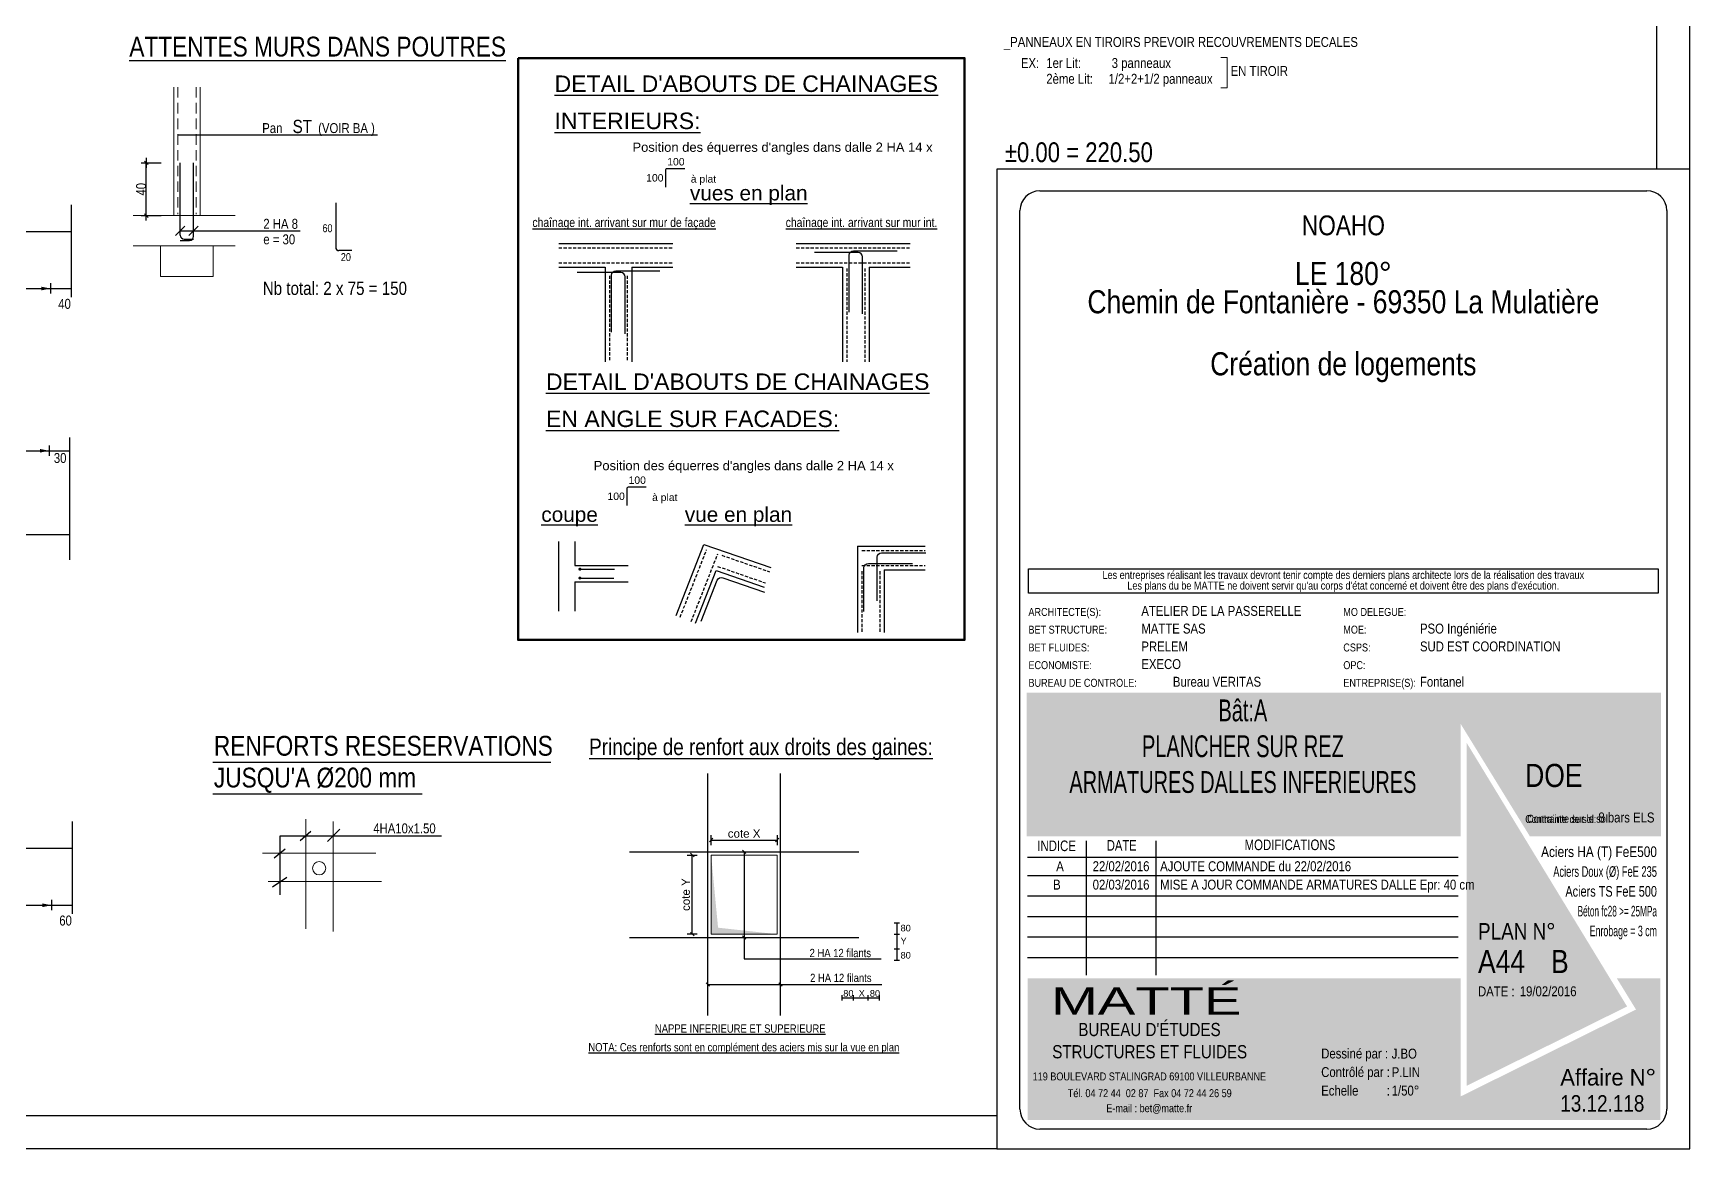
# Model space of a CAD drawing. Header units: centimetres. Extents: x 35662 to 42652, y -17547 to -13347.
# Drawn here: x 40141 to 42652, y -17547 to -15856 of the extents above; entities that cross this region are included whole.
import ezdxf
from ezdxf.enums import TextEntityAlignment as Align

# ---------------------------------------------------------------- set-up
doc = ezdxf.new("R2010")
doc.units = ezdxf.units.CM
doc.header["$LTSCALE"] = 25.4
doc.header["$PDMODE"] = 1
doc.header["$PDSIZE"] = -2
doc.linetypes.add('CACHE', pattern=[9.525, 6.35, -3.175])
doc.linetypes.add('CACHE2', pattern=[0.1875, 0.125, -0.0625])
for name, color, linetype in [('01-cartouche', 7, 'Continuous'), ('01-cartouche-cage A', 7, 'Continuous'), ('01_arm', 50, 'Continuous'), ('01_ARM_INF', 2, 'Continuous'), ('01_ARMA_INF', 50, 'Continuous'), ('01_cote_gen', 4, 'Continuous'), ('01_linteaux', 2, 'Continuous'), ('01_texte', 230, 'Continuous'), ('_CAD_2_', 2, 'Continuous'), ('AA_COTES', 2, 'Continuous')]:
    doc.layers.add(name, color=color, linetype=linetype)
for name, color, linetype, lineweight in [('01_coupés', 2, 'Continuous', 50), ('01_hachures', 10, 'Continuous', 5), ('01_poutres', 2, 'Continuous', 18), ('01_résv', 32, 'Continuous', 9), ('01_sem', 42, 'Continuous', 15)]:
    doc.layers.add(name, color=color, linetype=linetype, lineweight=lineweight)
doc.styles.add('cartouche', font='ARIALN.TTF', dxfattribs={"width": 0.01})
doc.styles.add('MATTE_TXT', font='arial.ttf')
doc.styles.add('michel-cote', font='ARIALN.TTF')
doc.styles.add('NARROW', font='ARIALN.TTF')
doc.styles.add('STYLE2', font='ARIALN.TTF')
doc.styles.add('stylemattecart', font='ARIALN.TTF')
doc.dimstyles.new('cot50-oblique', dxfattribs={"dimtxt": 12.5, "dimasz": 1, "dimexe": 7.5, "dimexo": 5, "dimgap": 3.5, "dimtad": 1, "dimdec": 1, "dimrnd": 0.5, "dimtxsty": 'MATTE_TXT', "dimblk": 'cote-bar-oblique', "dimcen": 2.5, "dimse1": 1, "dimse2": 1, "dimclrd": 6, "dimclre": 9, "dimclrt": 256, "dimazin": 0, "dimtfac": 1, "dimtdec": 1, "dimtix": 1, "dimtmove": 2, "dimatfit": 3, "dimldrblk": 'NONE', "dimfxl": 1, "dimarcsym": 0})
doc.dimstyles.new('JB25', dxfattribs={"dimscale": 0.1, "dimtxt": 150, "dimasz": 15, "dimexe": 0.1, "dimexo": 0.1, "dimgap": 0.09, "dimtad": 1, "dimdec": 1, "dimlfac": 0.5, "dimdsep": 46, "dimtxsty": 'STYLE2', "dimblk1": 'BOND_G', "dimblk2": 'BOND_D', "dimsah": 1, "dimcen": 1.5, "dimdle": 0.01, "dimse1": 1, "dimse2": 1, "dimclrd": 4, "dimclre": 2, "dimclrt": 6, "dimazin": 2, "dimtfac": 2.333333, "dimtdec": 1, "dimtix": 1, "dimtmove": 2, "dimatfit": 3, "dimldrblk": 'BOND_G', "dimfxl": 1, "dimtolj": 1, "dimtzin": 0, "dimarcsym": 0})

# ---------------------------------------------------------------- blocks, each defined once
blk = doc.blocks.new('cartstruc')
at = {"layer": '01-cartouche-cage A', "linetype": 'Continuous'}
h = blk.add_hatch(color=9, dxfattribs=at)
h.dxf.hatch_style = 2
h.paths.add_polyline_path([(-43.6, 691.3), (-1004.8, 691.3), (-1004.8, 473.8), (-347.3, 473.8), (-347.3, 644.1), (-242.5, 473.8), (-43.6, 473.8)])
h.paths.add_polyline_path([(-951, 670.1), (-407.9, 670.1), (-407.9, 498.5), (-951, 498.5)], flags=24)
h.paths.add_polyline_path([(-223.9, 590.8), (-105, 590.8), (-105, 608.8), (-223.9, 608.8)], flags=24)
h.paths.add_polyline_path([(-224.7, 609.7), (-105.7, 609.7), (-105.7, 627.7), (-224.7, 627.7)], flags=24)
h.paths.add_polyline_path([(-226.3, 624.9), (-64.8, 624.9), (-64.8, 652.4), (-226.3, 652.4)], flags=24)
h.paths.add_polyline_path([(-226.3, 646.9), (-85, 646.9), (-85, 674.3), (-226.3, 674.3)], flags=24)
h = blk.add_hatch(color=1, dxfattribs=at)
h.dxf.hatch_style = 2
h.paths.add_polyline_path([(-338.4, 615.7), (-338.4, 95.5), (-95.1, 215.8)])
h.paths.add_polyline_path([(-318.9, 264.4), (-190.8, 265.4), (-191.1, 303.5), (-319.2, 302.5)], flags=24)
h.paths.add_polyline_path([(-326.5, 202.5), (-70.2, 203.9), (-70.5, 265.1), (-326.9, 263.8)], flags=9)
h = blk.add_hatch(color=8, dxfattribs=at)
h.dxf.hatch_style = 2
h.paths.add_polyline_path([(-45, 258.5), (-110.7, 258.5), (-81.6, 211.1), (-347.1, 79.6), (-347.1, 258.5), (-1003.4, 258.5), (-1003.4, 43.7), (-45, 43.7)])
h.paths.add_polyline_path([(-202.1, 89.1), (-60, 89.1), (-60, 127.9), (-202.1, 127.9)], flags=24)
h.paths.add_polyline_path([(-999.3, 201), (-637.8, 201), (-637.8, 47), (-999.3, 47)], flags=24)
h.paths.add_polyline_path([(-978.3, 193.3), (-435, 193.3), (-435, 254.8), (-978.3, 254.8)], flags=24)
h.paths.add_polyline_path([(-559.9, 135.5), (-504.8, 135.5), (-504.8, 166.4), (-559.9, 166.4)], flags=24)
h.paths.add_polyline_path([(-203.2, 50.3), (-56.6, 50.3), (-56.6, 88.6), (-203.2, 88.6)], flags=24)
h.paths.add_polyline_path([(-457.1, 55), (-402.4, 55), (-402.4, 85.9), (-457.1, 85.9)], flags=24)
h.paths.add_polyline_path([(-458.8, 92.7), (-404.1, 92.7), (-404.1, 123.6), (-458.8, 123.6)], flags=24)
h.paths.add_polyline_path([(-557.8, 55.3), (-498.9, 55.3), (-498.9, 86.2), (-557.8, 86.2)], flags=24)
h.paths.add_polyline_path([(-550.6, 93.7), (-498.3, 93.7), (-498.3, 124.6), (-550.6, 124.6)], flags=24)
h.paths.add_polyline_path([(-459.9, 172.5), (-408.3, 172.5), (-408.3, 203.4), (-459.9, 203.4)], flags=24)
h.paths.add_polyline_path([(-547.6, 175), (-500.7, 175), (-500.7, 205.9), (-547.6, 205.9)], flags=24)
h.paths.add_polyline_path([(-562.3, 213.8), (-499.3, 213.8), (-499.3, 244.7), (-562.3, 244.7)], flags=8)
h.paths.add_polyline_path([(-458.6, 213), (-411.3, 213), (-411.3, 243.9), (-458.6, 243.9)], flags=24)
h.paths.add_polyline_path([(-457.7, 133.4), (-405.4, 133.4), (-405.4, 164.4), (-457.7, 164.4)], flags=24)
for p, q in [((0, 1485), (-1050, 1485)), ((-1050, 1485), (-1050, 0)), ((0, 0), (0, 1485)), ((-1050, 0), (0, 0))]:
    blk.add_line(p, q, dxfattribs=at)
at = {"layer": '01-cartouche-cage A', "color": 7, "linetype": 'Continuous'}
for p, q in [((-985, 1452), (-65, 1452)), ((-1015, 60), (-1015, 1422)), ((-35, 1422), (-35, 292.1)), ((-35, 292.1), (-35, 60)), ((-65, 30), (-985, 30))]:
    blk.add_line(p, q, dxfattribs=at)
at = {"layer": '01-cartouche-cage A', "color": 7}
for p, q in [((-1002.2, 879.3), (-48.1, 879.3)), ((-1002.2, 842.3), (-1002.2, 879.3)), ((-48.1, 879.3), (-48.1, 842.3)), ((-48.1, 842.3), (-1002.2, 842.3))]:
    blk.add_line(p, q, dxfattribs=at)
at = {"layer": '01-cartouche-cage A', "color": 8}
for p, q in [((-914.7, 466.6), (-914.7, 263.2)), ((-809.1, 466.6), (-809.1, 263.2)), ((-1003.6, 442.3), (-351, 442.3)), ((-1003.6, 414.4), (-351, 414.4)), ((-1003.6, 383.3), (-351, 383.3)), ((-1003.6, 352.2), (-351, 352.2)), ((-1003.6, 321.1), (-351, 321.1)), ((-1003.6, 290), (-351, 290))]:
    blk.add_line(p, q, dxfattribs=at)
at = {"layer": '01-cartouche-cage A', "color": 7, "linetype": 'Continuous'}
for centre, start, end in [((-985, 1422), 90, 180), ((-65, 1422), 0, 90), ((-985, 60), 180, 270), ((-65, 60), 270, 0)]:
    blk.add_arc(centre, 30, start, end, dxfattribs=at)
at = {"layer": '01-cartouche-cage A', "color": 7, "style": 'stylemattecart'}
for s, p in [('Les entreprises réalisant les travaux devront tenir compte des derniers plans architecte lors de la réalisation des travaux', (-525.1, 869.8)), ("Les plans du be MATTE ne doivent servir qu'au corps d'état concerné et doivent être des plans d'exécution.", (-525.1, 853.7))]:
    blk.add_text(s, height=12, dxfattribs=at).set_placement(p, align=Align.MIDDLE_CENTER)
at = {"layer": '01-cartouche-cage A', "color": 8, "style": 'cartouche'}
for s, p in [('ARCHITECTE(S):', (-1002.2, 807.7)), ('MO DELEGUE:', (-525.1, 807.7)), ('BET STRUCTURE:', (-1002.2, 780.9)), ('MOE:', (-525.1, 780.9)), ('BET FLUIDES:', (-1002.2, 753.9)), ('CSPS:', (-525.1, 753.9)), ('ECONOMISTE:', (-1002.2, 727.1)), ('OPC:', (-525.1, 727.1)), ('BUREAU DE CONTROLE:', (-1002.2, 700.3)), ('ENTREPRISE(S):', (-525.1, 700.3))]:
    blk.add_text(s, height=12, dxfattribs=at).set_placement(p)
at = {"layer": '01-cartouche-cage A', "color": 7, "style": 'stylemattecart'}
for s, height, p in [('Contrainte de sol:', 12, (-249.5, 493.8)), ('Contrainte sur le sol:', 12, (-246.5, 494.4)), ('Dessiné par :', 15, (-558.6, 137)), ('119 BOULEVARD STALINGRAD 69100 VILLEURBANNE', 12, (-995.8, 103.8)), ('Contrôlé par :', 15, (-558.6, 108.9)), ('Tél. 04 72 44  02 87  Fax 04 72 44 26 59', 12, (-942.6, 78.4)), ('Echelle         :', 15, (-558.6, 80.8)), ('E-mail : bet@matte.fr', 12, (-884.2, 55.6))]:
    blk.add_text(s, height=height, dxfattribs=at).set_placement(p)
for s, height, width, p, p2 in [('INDICE', 16, 0.941138, (-988.7, 451.3), (-930.3, 451.3)), ('DATE', 16, 0.922192, (-883.4, 452), (-838.3, 452)), ('MODIFICATIONS', 16, 0.943218, (-674.7, 452.8), (-537.3, 452.8)), ('Aciers HA (T) FeE500', 16, 0.978863, (-225.4, 442.3), (-49.9, 442.3)), ('Aciers Doux (Ø) FeE 235', 16, 0.76709, (-207, 412.3), (-49.9, 412.3)), ('Aciers TS FeE 500', 16, 0.901377, (-188.6, 382.3), (-49.9, 382.3)), ('Béton fc28 >= 25MPa', 16, 0.678142, (-170.1, 352.3), (-49.9, 352.3)), ('Enrobage = 3 cm', 16, 0.726904, (-151.7, 322.3), (-49.9, 322.3)), ('Affaire N°', 25, 1.15762, (-196.3, 96), (-51.1, 96))]:
    blk.add_text(s, height=height, dxfattribs=dict(at, width=width)).set_placement(p, p2, align=Align.FIT)
at = {"layer": '01-cartouche-cage A', "color": 255, "style": 'stylemattecart'}
for s, height, p in [('PLAN N°', 25, (-321, 317.2)), ('DATE :', 15, (-321, 231.2)), ("BUREAU D'ÉTUDES", 20, (-926.6, 170.9)), ('STRUCTURES ET FLUIDES', 20, (-966.1, 137.2))]:
    blk.add_text(s, height=height, dxfattribs=at).set_placement(p)
at = {"layer": '01-cartouche-cage A', "color": 255, "style": 'stylemattecart', "width": 1.812358}
blk.add_text('MATTÉ', height=41, dxfattribs=at).set_placement((-968, 203.6), (-679.6, 203.6), align=Align.FIT)
at = {"layer": '01-cartouche-cage A', "color": 7, "style": 'stylemattecart'}
for tag, height, p in [('NOMCLIENT', 30, (-525, 1399.6)), ('ADRESSE1CLIENT', 25, (-525, 1326.7)), ('ADRESSE2CLIENT', 25, (-525, 1283.9)), ('NOMAFFAIRE1', 45, (-525.1, 1189.8)), ('NOMAFFAIRE2', 45, (-525.1, 1110.4)), ('NOMAFFAIRE3', 45, (-525.1, 1031.7)), ('ADRESSE1AFFAIRE', 20, (-525.1, 943.3)), ('ADRESSE2AFFAIRE', 20, (-525.1, 909.2)), ('INDICE-A', 15, (-959.1, 428.4)), ('DATE-A', 15, (-861.9, 428.4)), ('INDICE-B', 15, (-959.1, 400.5)), ('DATE-B', 15, (-861.9, 400.5)), ('INDICE-C', 15, (-959.1, 369.4)), ('DATE-C', 15, (-861.9, 369.4)), ('INDICE-D', 15, (-959.1, 338.3)), ('DATE-D', 15, (-861.9, 338.3)), ('INDICE-E', 15, (-959.1, 307.2)), ('DATE-E', 15, (-861.9, 307.2)), ('INDICE-F', 15, (-959.1, 276.1)), ('DATE-F', 15, (-861.9, 276.1))]:
    blk.add_attdef(tag, text='', height=height, dxfattribs=at).set_placement(p, align=Align.MIDDLE_CENTER)
for tag, height, p in [('NOMARCHI', 15, (-831.1, 803.3)), ('MODEL', 15, (-408.9, 803.3)), ('BETSTRUCTURE', 15, (-831.1, 776.5)), ('MOE', 15, (-408.9, 776.5)), ('BETFLUIDES', 15, (-831.1, 749.5)), ('CSPS', 15, (-408.9, 749.5)), ('ECONOMISTE', 15, (-831.1, 722.7)), ('OPC', 15, (-408.9, 722.7)), ('BDC', 15, (-831.1, 695.9)), ('NOMENTREPRISE', 15, (-408.9, 695.9)), ('NUMBAT', 27, (-249.5, 614.7)), ('PHASE', 35, (-249.5, 537.9)), ('CONT-SOL', 12, (-138.6, 490.2)), ('NOMDESS', 15, (-451.8, 132.3)), ('NOMING', 15, (-451.8, 104.3)), ('ECH', 15, (-451.8, 76.3)), ('NUMAFF', 25, (-196.3, 48.9))]:
    blk.add_attdef(tag, text='', height=height, dxfattribs=at).set_placement(p, align=Align.BOTTOM_LEFT)
at = {"layer": '01-cartouche-cage A', "color": 7, "style": 'stylemattecart', "width": 0.8}
for tag, p in [('TITRTEPLAN1', (-677.3, 664.6)), ('TITRTEPLAN2', (-677.3, 610.2)), ('TITRTEPLAN3', (-677.3, 556)), ('TITRTEPLAN4', (-677.3, 501.4))]:
    blk.add_attdef(tag, text='', height=33, dxfattribs=at).set_placement(p, align=Align.MIDDLE_CENTER)
at = {"layer": '01-cartouche-cage A', "color": 7, "style": 'stylemattecart'}
for tag, p in [('MODIF-A', (-802.6, 428.4)), ('MODIF-B', (-802.6, 400.5)), ('MODIF-C', (-802.6, 369.4)), ('MODIF-D', (-802.6, 338.3)), ('MODIF-E', (-802.6, 307.2)), ('MODIF-F', (-802.6, 276.1))]:
    blk.add_attdef(tag, text='', height=15, dxfattribs=at).set_placement(p, align=Align.MIDDLE_LEFT)
at = {"layer": '01-cartouche-cage A', "color": 255, "style": 'stylemattecart'}
for tag, height, p in [('N°P', 35, (-321, 256)), ('IP', 35, (-210.3, 256)), ('DATEPLAN', 15, (-257.7, 226.8))]:
    blk.add_attdef(tag, text='', height=height, dxfattribs=at).set_placement(p, align=Align.BOTTOM_LEFT)
blk = doc.blocks.new('cote-bar-oblique')
at = {"color": 40, "linetype": 'Continuous'}
blk.add_line((-2.7, -2.7), (2.7, 2.7), dxfattribs=at)
at = {"linetype": 'Continuous'}
blk.add_line((0, 7.5), (0, -7.5), dxfattribs=at)
blk = doc.blocks.new('*D100')
at = {"layer": '01_ARM_INF', "color": 6, "lineweight": -2, "transparency": 16777216}
blk.add_line((41140.2, -17220.5), (41140.2, -17102.5), dxfattribs=at)
at = {"layer": 'Defpoints', "color": 0, "transparency": 16777216}
for p in [(41140.2, -17101.5), (41168.8, -17101.5), (41168.8, -17221.5)]:
    blk.add_point(p, dxfattribs=at)
at = {"layer": '01_ARM_INF', "color": 6, "lineweight": -2, "transparency": 16777216}
for p, rotation in [((41140.2, -17101.5), 90), ((41140.2, -17221.5), 270)]:
    blk.add_blockref('cote-bar-oblique', p, dxfattribs=dict(at, rotation=rotation))
at = {"layer": '01_ARM_INF', "transparency": 16777216, "insert": (41130.4, -17161.5), "char_height": 12.5, "attachment_point": 5, "rotation": 90, "style": 'MATTE_TXT'}
blk.add_mtext('cote Y', dxfattribs=at)
blk = doc.blocks.new('_None')
blk = doc.blocks.new('*D101')
at = {"layer": '01_ARM_INF', "color": 6, "lineweight": -2, "transparency": 16777216}
blk.add_line((41169.8, -17078.8), (41267.8, -17078.8), dxfattribs=at)
at = {"layer": 'Defpoints', "color": 0, "transparency": 16777216}
for p in [(41268.8, -17078.8), (41168.8, -17101.5), (41268.8, -17101.5)]:
    blk.add_point(p, dxfattribs=at)
at = {"layer": '01_ARM_INF', "color": 6, "lineweight": -2, "transparency": 16777216, "rotation": 180}
blk.add_blockref('cote-bar-oblique', (41168.8, -17078.8), dxfattribs=at)
at = {"layer": '01_ARM_INF', "color": 6, "lineweight": -2, "transparency": 16777216}
blk.add_blockref('cote-bar-oblique', (41268.8, -17078.8), dxfattribs=at)
at = {"layer": '01_ARM_INF', "transparency": 16777216, "insert": (41218.8, -17069), "char_height": 12.5, "attachment_point": 5, "style": 'MATTE_TXT'}
blk.add_mtext('cote X', dxfattribs=at)
blk = doc.blocks.new('BOND_G')
at = {"layer": 'AA_COTES', "color": 0}
for p, q in [((5, 0), (-5, 0)), ((1.8, 1.8), (-1.8, -1.8)), ((0, -5), (0, 15))]:
    blk.add_line(p, q, dxfattribs=at)
blk = doc.blocks.new('BOND_D')
at = {"layer": 'AA_COTES', "color": 0}
for p, q in [((5, 0), (-5, 0)), ((-1.8, -1.8), (1.8, 1.8)), ((0, 5), (0, -15))]:
    blk.add_line(p, q, dxfattribs=at)
blk = doc.blocks.new('*D105')
at = {"layer": '01_cote_gen', "color": 4, "lineweight": -2, "ltscale": 0.5, "transparency": 16777216}
blk.add_line((40312.9, -16131), (40312.9, -16054), dxfattribs=at)
at = {"layer": 'Defpoints', "color": 0, "ltscale": 0.5, "transparency": 16777216}
for p in [(40312.9, -16052.5), (40364.5, -16052.5), (40346.6, -16132.5)]:
    blk.add_point(p, dxfattribs=at)
at = {"layer": '01_cote_gen', "color": 4, "lineweight": -2, "ltscale": 0.5, "transparency": 16777216, "xscale": 1.5, "yscale": 1.5, "zscale": 1.5}
for name, p, rotation in [('BOND_D', (40312.9, -16052.5), 90), ('BOND_G', (40312.9, -16132.5), 270)]:
    blk.add_blockref(name, p, dxfattribs=dict(at, rotation=rotation))
at = {"layer": '01_cote_gen', "color": 6, "ltscale": 0.5, "transparency": 16777216, "insert": (40305.2, -16092.5), "char_height": 15, "attachment_point": 5, "rotation": 90, "style": 'STYLE2'}
blk.add_mtext('\\A1;40', dxfattribs=at)

msp = doc.modelspace()

# ---------------------------------------------------------------- hatches: boundary and pattern name
at = {"layer": '01_résv'}
h = msp.add_hatch(dxfattribs=at)
h.set_pattern_fill('ANSI31', color=256)
h.set_pattern_definition([(45, (33932.1135, -19078.7956), (-2.245064, 2.245064), [])])
h.paths.add_polyline_path([(40172.39, -15042.56), (40172.39, -15072.59), (40182.39, -15072.59), (40182.39, -15042.62)], flags=17)
h.paths.add_polyline_path([(38544.12, -14511.48), (38544.12, -14581.48), (38554.12, -14581.48), (38554.12, -14511.48)])
h.paths.add_polyline_path([(38775.31, -14971.93), (38775.71, -15031.93), (38785.71, -15031.93), (38785.31, -14971.93)], flags=17)
h.paths.add_polyline_path([(38544.85, -14966.84), (38474.85, -14966.84), (38474.85, -14976.84), (38544.85, -14976.84)], flags=17)
h.paths.add_polyline_path([(38564.85, -14966.84), (38624.85, -14966.84), (38624.85, -14976.84), (38564.85, -14976.84)], flags=17)
h.paths.add_polyline_path([(37763.92, -15769.56), (37763.92, -15709.56), (37773.92, -15709.56), (37773.92, -15769.56)], flags=17)
h.paths.add_polyline_path([(38495.18, -14432.47), (38435.18, -14432.47), (38435.18, -14422.47), (38495.18, -14422.47)])
edge = h.paths.add_edge_path()
edge.add_line((40778.06, -15120.54), (40818.06, -15120.54))
edge.add_line((40818.06, -15120.54), (40846.67, -15148.83))
edge.add_line((40846.67, -15148.83), (40849.82, -15145.68))
edge.add_line((40849.82, -15145.68), (40853.18, -15142.31))
edge.add_line((40853.18, -15142.31), (40853.74, -15141.76))
edge.add_line((40853.74, -15141.76), (40819.08, -15107.1))
edge.add_line((40778.4, -15120.54), (40778.4, -15110.54))
edge.add_line((40778.4, -15110.54), (40822.52, -15110.54))
edge.add_line((40170.1, -14687.41), (40170, -14687.41))
edge.add_line((40170, -14687.41), (40170.02, -14664.36))
edge.add_line((40170.02, -14664.36), (40180.02, -14664.36))
edge.add_line((40180.02, -14664.36), (40180.12, -14694.4))
edge.add_line((40180.12, -14694.4), (40170, -14694.34))
edge.add_line((39147.25, -14687.41), (39147.15, -14687.41))
edge.add_line((39147.15, -14687.41), (39147.15, -14657.41))
edge.add_line((39147.15, -14657.41), (39157.15, -14657.41))
edge.add_line((39157.15, -14657.41), (39157.15, -14687.41))
edge.add_line((39157.15, -14687.41), (39147.15, -14687.41))
edge.add_line((37455.95, -16464.54), (37539.35, -16464.56))
edge.add_line((37539.35, -16464.56), (37539.75, -16474.52))
edge.add_line((37539.75, -16474.52), (37459.74, -16474.5))
edge.add_line((37459.74, -16474.5), (37459.34, -16467.9))
h.paths.add_polyline_path([(40853.92, -14589.64), (40846.85, -14582.57), (40818.16, -14610.86), (40778.16, -14610.86), (40778.16, -14620.86), (40822.3, -14620.86)])

# ---------------------------------------------------------------- linework, layer by layer
at = {"layer": '01_arm'}
for p, q in [((41163.77, -17344.84), (41163.77, -16978.18)), ((41273.77, -17344.84), (41273.77, -16978.18)), ((41045.18, -17096.51), (41392.35, -17096.51)), ((41045.18, -17226.51), (41392.35, -17226.51))]:
    msp.add_line(p, q, dxfattribs=at)
at = {"layer": '01_arm', "elevation": -0.05}
for points in [[(41398.22, -16281.08), (41398.22, -16194.89, 0.4026423), (41391.74, -16188.15), (41325.46, -16188.15)], [(41377.88, -16278.75), (41377.88, -16192.57, -0.4026423), (41384.36, -16185.82), (41450.64, -16185.82)], [(41018.06, -16309.04), (41018.06, -16222.86, -0.4026423), (41024.54, -16216.11), (41090.82, -16216.11)], [(41038.4, -16311.37), (41038.4, -16225.18, 0.4026423), (41031.92, -16218.44), (40965.64, -16218.44)], [(41400.31, -16732.28), (41400.31, -16666.05, -0.4026423), (41407.06, -16659.56), (41474.08, -16659.56)], [(41420.37, -16716.24), (41420.37, -16650.01, -0.4026423), (41427.12, -16643.53), (41494.14, -16643.53)], [(41153.89, -16746.9), (41178.07, -16685.18, -0.4026423), (41186.57, -16681.27), (41249.89, -16703.22)]]:
    msp.add_lwpolyline(points, format="xyb", dxfattribs=at)
at = {"layer": '01_ARMA_INF', "linetype": 'Continuous', "lineweight": 0}
for p, q in [((41941.03, -15892.76), (41950.73, -15892.76)), ((41950.73, -15892.76), (41950.73, -15938.9)), ((41941.03, -15938.9), (41950.73, -15938.9))]:
    msp.add_line(p, q, dxfattribs=at)
at = {"layer": '01_cote_gen'}
for p, q in [((42651.79, -16061.82), (42651.79, -13346.82)), ((41601.79, -17546.82), (35661.79, -17546.82))]:
    msp.add_line(p, q, dxfattribs=at)
at = {"layer": '01_coupés', "elevation": -0.05}
msp.add_lwpolyline([(40876.2, -15893.73), (41552.81, -15893.73), (41552.81, -16775.38), (40876.2, -16775.38)], close=True, dxfattribs=at)
at = {"layer": '01_hachures'}
msp.add_solid([(41268.77, -17221.51), (41168.77, -17221.51), (41179.29, -17211.6), (41168.77, -17101.51)], dxfattribs=at)
at = {"layer": '01_linteaux', "linetype": 'Continuous'}
for p, q in [((40599.91, -16112.93), (40599.91, -16180.51)), ((39955.43, -16156.57), (40198.91, -16156.57)), ((40624.52, -16185.51), (40604.91, -16185.51)), ((39953.18, -16615.71), (40196.66, -16615.71)), ((39957.01, -17091.2), (40200.49, -17091.2))]:
    msp.add_line(p, q, dxfattribs=at)
msp.add_arc((40604.91, -16180.51), 5, 180, 270, dxfattribs=at)
at = {"layer": '01_poutres'}
for p, q in [((40554.58, -17047.04, -0.05), (40554.58, -17213.41, -0.05)), ((40596.19, -17050.82, -0.05), (40596.19, -17217.19, -0.05)), ((40489.01, -17098.71, -0.05), (40660.5, -17098.71, -0.05)), ((40497.84, -17141.57, -0.05), (40669.33, -17141.57, -0.05))]:
    msp.add_line(p, q, dxfattribs=at)
msp.add_circle((40574.92, -17121.55, -0.05), 10, dxfattribs=at)
at = {"layer": '01_résv', "flags": 128}
msp.add_lwpolyline([(41168.77, -17101.51), (41268.77, -17101.51), (41268.77, -17221.51), (41168.77, -17221.51)], close=True, dxfattribs=at)
at = {"layer": '01_sem', "color": 2, "lineweight": 0, "ltscale": 7}
for p, q in [((40354.49, -15937.78), (40354.49, -16132.45)), ((40394.49, -15937.78), (40394.49, -16132.45)), ((40447.75, -16132.45), (40292.99, -16132.45)), ((40414.49, -16178.45), (40292.99, -16178.45)), ((40334.49, -16224.01), (40334.49, -16178.45)), ((40447.75, -16178.45), (40414.49, -16178.45)), ((40414.49, -16224.01), (40414.49, -16178.45)), ((40334.49, -16224.6), (40334.49, -16224.01)), ((40374.49, -16224.6), (40334.49, -16224.6)), ((40334.49, -16224.6), (40414.49, -16224.6)), ((40414.49, -16224.6), (40414.49, -16224.01))]:
    msp.add_line(p, q, dxfattribs=at)
at = {"layer": '01_sem', "color": 2, "linetype": 'CACHE2', "lineweight": 0, "ltscale": 5}
for p, q in [((40360.49, -15937.78), (40360.49, -16130.32)), ((40388.49, -15937.78), (40388.49, -16130.32))]:
    msp.add_line(p, q, dxfattribs=at)
at = {"layer": '01_texte'}
for p, q in [((42601.79, -16061.82), (42601.79, -13392.7)), ((40663.17, -16010.69), (40360.49, -16010.69)), ((40937.91, -16174.68, -0.05), (41110.52, -16174.68, -0.05)), ((41297.73, -16174.68, -0.05), (41470.34, -16174.68, -0.05)), ((40937.91, -16210.68, -0.05), (41007.98, -16210.68, -0.05)), ((41007.98, -16210.68, -0.05), (41007.98, -16354.09, -0.05)), ((41048.48, -16210.68, -0.05), (41110.52, -16210.68, -0.05)), ((41048.48, -16210.68, -0.05), (41048.48, -16354.09, -0.05)), ((41297.73, -16210.68, -0.05), (41367.8, -16210.68, -0.05)), ((41367.8, -16210.68, -0.05), (41367.8, -16354.09, -0.05)), ((41408.3, -16210.68, -0.05), (41470.34, -16210.68, -0.05)), ((41408.3, -16210.68, -0.05), (41408.3, -16354.09, -0.05)), ((40937.77, -16626.31, -0.05), (40937.77, -16732.1, -0.05)), ((40962.02, -16626.31, -0.05), (40962.02, -16662.68, -0.05)), ((41115.57, -16738.67, -0.05), (41157.88, -16630.66, -0.05)), ((41157.88, -16630.66, -0.05), (41259.43, -16665.8, -0.05)), ((41390.54, -16633.43, -0.05), (41493.08, -16633.43, -0.05)), ((41390.54, -16633.43, -0.05), (41390.54, -16764.17, -0.05)), ((40962.02, -16662.68, -0.05), (41042.87, -16662.68, -0.05)), ((40969.96, -16668.28, -0.05), (41022.13, -16668.28, -0.05)), ((40962.02, -16687.29, -0.05), (41042.87, -16687.29, -0.05)), ((40962.02, -16687.29, -0.05), (40962.02, -16732.1, -0.05)), ((40969.96, -16681.69, -0.05), (41021.23, -16681.69, -0.05)), ((41144.9, -16750.16, -0.05), (41176.18, -16670.33, -0.05)), ((41176.18, -16670.33, -0.05), (41249.13, -16695.57, -0.05)), ((41431.04, -16669.43, -0.05), (41493.08, -16669.43, -0.05)), ((41431.04, -16669.43, -0.05), (41431.04, -16764.17, -0.05)), ((41221.39, -17099.13), (41216.14, -17093.88)), ((41218.77, -17096.51), (41218.77, -17258.64)), ((41221.39, -17229.13), (41216.14, -17223.88)), ((41218.77, -17258.64), (41426.21, -17258.64)), ((41166.39, -17300.33), (41161.14, -17295.08)), ((41276.39, -17300.33), (41271.14, -17295.08)), ((41163.77, -17297.71), (41427.45, -17297.71)), ((41601.79, -17496.82), (35711.79, -17496.82))]:
    msp.add_line(p, q, dxfattribs=at)
at = {"layer": '01_texte', "ltscale": 30}
for p, q in [((40364.49, -16162.02), (40364.49, -16052.45)), ((40384.49, -16164.02), (40384.49, -16052.45)), ((40198.91, -16116.15), (40198.91, -16256.09)), ((40198.91, -16156.57), (40198.91, -16256.09)), ((40357.42, -16162.42), (40371.56, -16148.27)), ((40364.49, -16155.34), (40546.17, -16155.34)), ((40377.42, -16162.42), (40391.56, -16148.27)), ((40364.49, -16170.02), (40378.49, -16170.02)), ((40370.49, -16168.02), (40384.49, -16168.02)), ((40167.82, -16234.93), (40167.82, -16250.57)), ((39746.77, -16242.99), (40198.91, -16242.99)), ((39663.51, -16488.78), (40196.66, -16488.78)), ((40165.57, -16480.72), (40165.57, -16496.36)), ((40196.66, -16468.96), (40196.66, -16653.89)), ((40196.66, -16494.37), (40196.66, -16653.89)), ((40413.67, -16960.53, -0.05), (40925.94, -16960.53, -0.05)), ((40413.67, -17008.69, -0.05), (40730.7, -17008.69, -0.05)), ((40200.49, -17050.78), (40200.49, -17190.72)), ((40562.27, -17066, -0.05), (40545.88, -17079.86, -0.05)), ((40606.28, -17062.22, -0.05), (40587.37, -17081.12, -0.05)), ((40200.49, -17091.2), (40200.49, -17190.72)), ((40523.18, -17092.47, -0.05), (40506.79, -17106.33, -0.05)), ((40515.62, -17161.78, -0.05), (40515.62, -17072.3, -0.05)), ((40515.62, -17072.3, -0.05), (40760.03, -17072.3, -0.05)), ((40525.7, -17135.32, -0.05), (40504.27, -17150.44, -0.05)), ((40169.4, -17169.55), (40169.4, -17185.19)), ((39748.35, -17177.62), (40200.49, -17177.62))]:
    msp.add_line(p, q, dxfattribs=at)
at = {"layer": '01_texte', "linetype": 'CACHE', "ltscale": 0.03}
for p, q in [((40937.91, -16181.43, -0.05), (41110.52, -16181.43, -0.05)), ((41297.73, -16181.43, -0.05), (41470.34, -16181.43, -0.05)), ((40937.91, -16203.93, -0.05), (41110.52, -16203.93, -0.05)), ((41297.73, -16203.93, -0.05), (41470.34, -16203.93, -0.05)), ((41374.55, -16212.52, -0.05), (41374.55, -16354.09, -0.05)), ((41401.55, -16212.52, -0.05), (41401.55, -16354.09, -0.05)), ((41014.73, -16223.51, -0.05), (41014.73, -16354.09, -0.05)), ((41041.73, -16223.51, -0.05), (41041.73, -16354.09, -0.05)), ((41121.86, -16741.13, -0.05), (41161.8, -16639.16, -0.05)), ((41397.29, -16640.18, -0.05), (41493.08, -16640.18, -0.05)), ((41138.62, -16747.7, -0.05), (41178.83, -16645.05, -0.05)), ((41178.64, -16664.04, -0.05), (41251.33, -16689.19, -0.05)), ((41185.21, -16647.26, -0.05), (41257.22, -16672.18, -0.05)), ((41397.29, -16662.68, -0.05), (41493.08, -16662.68, -0.05)), ((41397.29, -16671.27, -0.05), (41397.29, -16764.17, -0.05)), ((41424.29, -16671.27, -0.05), (41424.29, -16764.17, -0.05))]:
    msp.add_line(p, q, dxfattribs=at)
at = {"layer": '01_texte', "color": 6}
for p, q in [((41446.29, -17204.14), (41454.2, -17204.14)), ((41450.24, -17204.14), (41450.24, -17261.04)), ((41446.29, -17221.32), (41454.2, -17221.32)), ((41446.29, -17243.86), (41454.2, -17243.86)), ((41446.29, -17261.04), (41454.2, -17261.04)), ((41367.24, -17321.94), (41367.24, -17314.04)), ((41367.24, -17317.99), (41424.13, -17317.99)), ((41384.41, -17321.94), (41384.41, -17314.04)), ((41406.96, -17321.94), (41406.96, -17314.04)), ((41424.13, -17321.94), (41424.13, -17314.04))]:
    msp.add_line(p, q, dxfattribs=at)
at = {"layer": '01_texte', "elevation": -0.05}
for points in [[(41129.13, -16061.6), (41101.73, -16061.6, 0.4142136), (41099.48, -16063.85), (41099.48, -16089.4)], [(41070.52, -16544.18), (41043.12, -16544.18, 0.4142136), (41040.87, -16546.43), (41040.87, -16571.97)]]:
    msp.add_lwpolyline(points, format="xyb", dxfattribs=at)
at = {"layer": '01_texte', "const_width": 2.25, "elevation": -0.05}
for points in [[(40968.83, -16668.28, 1), (40971.08, -16668.28, 1)], [(40968.83, -16681.69, -1), (40971.08, -16681.69, -1)]]:
    msp.add_lwpolyline(points, format="xyb", close=True, dxfattribs=at)
at = {"layer": '01_texte', "ltscale": 30}
for centre, start, end in [((40370.49, -16162.02), 180, 270), ((40378.49, -16164.02), 270, 0)]:
    msp.add_arc(centre, 6, start, end, dxfattribs=at)
for points in [[(40167.82, -16242.99), (40153.99, -16240.23), (40153.99, -16242.99)], [(40167.82, -16242.99), (40153.99, -16245.74), (40153.99, -16242.99)], [(40165.57, -16488.78), (40151.74, -16486.03), (40151.74, -16488.78)], [(40165.57, -16488.78), (40151.74, -16491.54), (40151.74, -16488.78)], [(40169.4, -17177.62), (40155.57, -17174.86), (40155.57, -17177.62)], [(40169.4, -17177.62), (40155.57, -17180.37), (40155.57, -17177.62)]]:
    msp.add_solid(points, dxfattribs=at)

# ---------------------------------------------------------------- block references
at = {"layer": '01_résv'}
ref = msp.add_blockref('cartstruc', (42651.79, -17546.82), dxfattribs=at)
ref.add_attrib('NOMCLIENT', 'NOAHO', dxfattribs={"layer": '01-cartouche', "color": 7, "height": 30, "style": 'stylemattecart'}).set_placement((42126.78, -16147.21), align=Align.MIDDLE_CENTER)
ref.add_attrib('ADRESSE1CLIENT', 'LE 180°', dxfattribs={"layer": '01-cartouche-cage A', "color": 7, "height": 35, "style": 'stylemattecart'}).set_placement((42126.76, -16220.12), align=Align.MIDDLE_CENTER)
ref.add_attrib('ADRESSE2CLIENT', 'Chemin de Fontanière - 69350 La Mulatière', dxfattribs={"layer": '01-cartouche-cage A', "color": 7, "height": 35, "style": 'stylemattecart'}).set_placement((42126.75, -16262.96), align=Align.MIDDLE_CENTER)
ref.add_attrib('NOMAFFAIRE1', 'Création de logements', dxfattribs={"layer": '01-cartouche-cage A', "color": 7, "height": 35, "style": 'stylemattecart'}).set_placement((42126.74, -16356.98), align=Align.MIDDLE_CENTER)
ref.add_attrib('NOMARCHI', 'ATELIER DE LA PASSERELLE', dxfattribs={"layer": '01-cartouche-cage A', "color": 7, "height": 15, "style": 'stylemattecart'}).set_placement((41820.66, -16743.52), align=Align.BOTTOM_LEFT)
ref.add_attrib('BETSTRUCTURE', 'MATTE SAS', dxfattribs={"layer": '01-cartouche-cage A', "color": 7, "height": 15, "style": 'stylemattecart'}).set_placement((41820.66, -16770.29), align=Align.BOTTOM_LEFT)
ref.add_attrib('BETFLUIDES', 'PRELEM', dxfattribs={"layer": '01-cartouche-cage A', "color": 7, "height": 15, "style": 'stylemattecart'}).set_placement((41820.66, -16797.35), align=Align.BOTTOM_LEFT)
ref.add_attrib('ECONOMISTE', 'EXECO', dxfattribs={"layer": '01-cartouche-cage A', "color": 7, "height": 15, "style": 'stylemattecart'}).set_placement((41820.66, -16824.12), align=Align.BOTTOM_LEFT)
ref.add_attrib('BDC', '          Bureau VERITAS', dxfattribs={"layer": '01-cartouche-cage A', "color": 7, "height": 15, "style": 'stylemattecart'}).set_placement((41820.66, -16850.89), align=Align.BOTTOM_LEFT)
ref.add_attrib('MOE', 'PSO Ingéniérie', dxfattribs={"layer": '01-cartouche-cage A', "color": 7, "height": 15, "style": 'stylemattecart'}).set_placement((42242.85, -16770.29), align=Align.BOTTOM_LEFT)
ref.add_attrib('CSPS', 'SUD EST COORDINATION', dxfattribs={"layer": '01-cartouche-cage A', "color": 7, "height": 15, "style": 'stylemattecart'}).set_placement((42242.85, -16797.35), align=Align.BOTTOM_LEFT)
ref.add_attrib('NOMENTREPRISE', 'Fontanel ', dxfattribs={"layer": '01-cartouche-cage A', "color": 7, "height": 15, "style": 'stylemattecart'}).set_placement((42242.85, -16850.89), align=Align.BOTTOM_LEFT)
ref.add_attrib('TITRTEPLAN1', 'Bât:A', dxfattribs={"layer": '01-cartouche-cage A', "color": 7, "height": 33, "style": 'stylemattecart', "width": 0.8}).set_placement((41974.51, -16882.27), align=Align.MIDDLE_CENTER)
ref.add_attrib('TITRTEPLAN2', 'PLANCHER SUR REZ', dxfattribs={"layer": '01-cartouche-cage A', "color": 7, "height": 33, "style": 'stylemattecart', "width": 0.8}).set_placement((41974.51, -16936.66), align=Align.MIDDLE_CENTER)
ref.add_attrib('TITRTEPLAN3', 'ARMATURES DALLES INFERIEURES', dxfattribs={"layer": '01-cartouche-cage A', "color": 7, "height": 33, "style": 'stylemattecart', "width": 0.8}).set_placement((41974.51, -16990.82), align=Align.MIDDLE_CENTER)
ref.add_attrib('PHASE', 'DOE', dxfattribs={"layer": '01-cartouche-cage A', "color": 7, "height": 35, "style": 'stylemattecart'}).set_placement((42402.25, -17008.89), align=Align.BOTTOM_LEFT)
ref.add_attrib('CONT-SOL', '8 bars ELS', dxfattribs={"layer": '01-cartouche-cage A', "color": 7, "height": 15, "style": 'stylemattecart'}).set_placement((42513.17, -17056.59), align=Align.BOTTOM_LEFT)
ref.add_attrib('INDICE-A', '  A', dxfattribs={"layer": '01-cartouche-cage A', "color": 7, "height": 15, "style": 'stylemattecart'}).set_placement((41692.66, -17118.45), align=Align.MIDDLE_CENTER)
ref.add_attrib('DATE-A', '22/02/2016', dxfattribs={"layer": '01-cartouche-cage A', "color": 7, "height": 15, "style": 'stylemattecart'}).set_placement((41789.91, -17118.45), align=Align.MIDDLE_CENTER)
ref.add_attrib('MODIF-A', 'AJOUTE COMMANDE du 22/02/2016', dxfattribs={"layer": '01-cartouche-cage A', "color": 7, "height": 15, "style": 'stylemattecart'}).set_placement((41849.16, -17118.45), align=Align.MIDDLE_LEFT)
ref.add_attrib('INDICE-B', 'B', dxfattribs={"layer": '01-cartouche-cage A', "color": 7, "height": 15, "style": 'stylemattecart'}).set_placement((41692.66, -17146.34), align=Align.MIDDLE_CENTER)
ref.add_attrib('DATE-B', '02/03/2016', dxfattribs={"layer": '01-cartouche-cage A', "color": 7, "height": 15, "style": 'stylemattecart'}).set_placement((41789.91, -17146.34), align=Align.MIDDLE_CENTER)
ref.add_attrib('MODIF-B', 'MISE A JOUR COMMANDE ARMATURES DALLE Epr: 40 cm', dxfattribs={"layer": '01-cartouche-cage A', "color": 7, "height": 15, "style": 'stylemattecart'}).set_placement((41849.16, -17146.34), align=Align.MIDDLE_LEFT)
ref.add_attrib('N°P', 'A44', dxfattribs={"layer": '01-cartouche-cage A', "color": 255, "height": 35, "style": 'stylemattecart'}).set_placement((42330.83, -17290.87), align=Align.BOTTOM_LEFT)
ref.add_attrib('IP', 'B', dxfattribs={"layer": '01-cartouche-cage A', "color": 255, "height": 35, "style": 'stylemattecart'}).set_placement((42441.45, -17290.87), align=Align.BOTTOM_LEFT)
ref.add_attrib('DATEPLAN', '19/02/2016', dxfattribs={"layer": '01-cartouche-cage A', "color": 255, "height": 15, "style": 'stylemattecart'}).set_placement((42394.07, -17319.99), align=Align.BOTTOM_LEFT)
ref.add_attrib('NOMDESS', 'J.BO', dxfattribs={"layer": '01-cartouche-cage A', "color": 7, "height": 15, "style": 'stylemattecart'}).set_placement((42199.99, -17414.52), align=Align.BOTTOM_LEFT)
ref.add_attrib('NOMING', 'P.LIN', dxfattribs={"layer": '01-cartouche-cage A', "color": 7, "height": 15, "style": 'stylemattecart'}).set_placement((42199.99, -17442.56), align=Align.BOTTOM_LEFT)
ref.add_attrib('ECH', '1/50° ', dxfattribs={"layer": '01-cartouche-cage A', "color": 7, "height": 15, "style": 'stylemattecart'}).set_placement((42199.99, -17470.48), align=Align.BOTTOM_LEFT)
ref.add_attrib('NUMAFF', '13.12.118', dxfattribs={"layer": '01-cartouche-cage A', "color": 7, "height": 25, "style": 'stylemattecart'}).set_placement((42455.46, -17497.91), align=Align.BOTTOM_LEFT)

# ---------------------------------------------------------------- texts
at = {"layer": '01_texte', "ltscale": 30, "style": 'michel-cote'}
msp.add_text('%%UATTENTES MURS DANS POUTRES', height=30, dxfattribs=at).set_placement((40287.19, -15900.31), align=Align.BOTTOM_LEFT)
at = {"layer": '01_texte'}
for s, height, style, p in [("%%UDETAIL D'ABOUTS DE CHAINAGES", 25, 'MATTE_TXT', (40931.52, -15945.05, -0.05)), ('ST ', 20, 'STYLE2', (40534.66, -16007.3)), ('%%UINTERIEURS:', 25, 'MATTE_TXT', (40931.52, -16001.3, -0.05)), (' Pan  ', 15, 'STYLE2', (40483.82, -16007.3)), ('(VOIR BA )', 15, 'STYLE2', (40573.38, -16007.3)), ('%%Uvues en plan', 22.5, 'MATTE_TXT', (41136.71, -16109.4, -0.05)), ('à plat', 11.25, 'MATTE_TXT', (41137.96, -16082.46, -0.05)), ('2 HA 8', 15, 'STYLE2', (40490.26, -16152.39)), ('e = 30', 15, 'STYLE2', (40490.26, -16175.93)), ('60', 12, 'STYLE2', (40579.79, -16157.56)), ('20', 12, 'STYLE2', (40607.69, -16201.31)), ('Nb total: 2 x 75 = 150', 20, 'STYLE2', (40489.48, -16252.61)), ('40', 15, 'STYLE2', (40179.51, -16273.64)), ("%%UDETAIL D'ABOUTS DE CHAINAGES", 25, 'MATTE_TXT', (40918.52, -16396.62, -0.05)), ('%%UEN ANGLE SUR FACADES:', 25, 'MATTE_TXT', (40918.52, -16452.87, -0.05)), ('30', 15, 'STYLE2', (40172.84, -16507.28)), ('à plat', 11.25, 'MATTE_TXT', (41079.35, -16565.03, -0.05)), ('%%ucoupe', 22.5, 'MATTE_TXT', (40911.49, -16596.54, -0.05)), ('%%uvue en plan', 22.5, 'MATTE_TXT', (41128.95, -16596.54, -0.05)), ('60', 15, 'STYLE2', (40181.09, -17208.27)), ('2 HA 12 filants ', 12.5, 'stylemattecart', (41317.97, -17256.23)), ('2 HA 12 filants', 12.5, 'stylemattecart', (41318.72, -17293.92)), ('%%UNAPPE INFERIEURE ET SUPERIEURE', 12.5, 'stylemattecart', (41083.62, -17370.7)), ('%%UNOTA: Ces renforts sont en complément des aciers mis sur la vue en plan', 12.5, 'stylemattecart', (40982.75, -17399))]:
    msp.add_text(s, height=height, dxfattribs=dict(at, style=style)).set_placement(p)
at = {"layer": '01_texte', "style": 'MATTE_TXT', "width": 0.8}
msp.add_text('%%P0.00 = 220.50', height=30, dxfattribs=at).set_placement((41725.96, -16060.39), align=Align.BOTTOM_CENTER)
at = {"layer": '01_texte', "style": 'MATTE_TXT'}
for p in [(41115.43, -16056.42, -0.05), (41056.82, -16538.99, -0.05)]:
    msp.add_text('100', height=11.25, dxfattribs=at).set_placement(p, align=Align.CENTER)
for p in [(41096.59, -16080.81, -0.05), (41037.98, -16563.38, -0.05)]:
    msp.add_text('100', height=11.25, dxfattribs=at).set_placement(p, align=Align.RIGHT)
at = {"layer": '01_texte', "style": 'MATTE_TXT', "width": 0.8}
for s, p in [('%%Uchaînage int. arrivant sur mur de façade', (40897.98, -16149.71, -0.05)), ('%%Uchaînage int. arrivant sur mur int.', (41281.78, -16149.71, -0.05))]:
    msp.add_text(s, height=14.0625, dxfattribs=at).set_placement(p)
at = {"layer": '01_texte', "ltscale": 30, "style": 'michel-cote'}
for s, height, p in [('RENFORTS RESESERVATIONS ', 30, (40415.37, -16950.95, -0.05)), ("JUSQU'A %%C200 mm", 30, (40415.37, -16999.11, -0.05)), ('4HA10x1.50', 15, (40656.84, -17068.62, -0.05))]:
    msp.add_text(s, height=height, dxfattribs=at).set_placement(p)
at = {"layer": '01_texte', "color": 6, "style": 'MATTE_TXT'}
for s, p in [('80', (41455.82, -17217.25)), ('Y', (41455.82, -17236.66)), ('80', (41455.82, -17258.37)), ('80', (41368.99, -17316.23)), ('X', (41392.39, -17316.02)), ('80', (41409.24, -17316.23))]:
    msp.add_text(s, height=10, dxfattribs=at).set_placement(p)
at = {"layer": '01_texte', "attachment_point": 1}
for s, insert, char_height, width, style in [("Position des équerres d'angles dans dalle 2 HA 14 x ", (41049.59, -16021.71, -0.05), 14.0625, 455.6598, 'MATTE_TXT'), ("Position des équerres d'angles dans dalle 2 HA 14 x ", (40990.86, -16504.28, -0.05), 14.0625, 444.6509, 'MATTE_TXT'), ('{\\LPrincipe de renfort aux droits des gaines:}', (40984.01, -16925), 25, 531.7941, 'stylemattecart')]:
    msp.add_mtext(s, dxfattribs=dict(at, insert=insert, char_height=char_height, width=width, style=style))
at = {"layer": '_CAD_2_', "color": 2, "style": 'NARROW'}
for s, p in [('_PANNEAUX EN TIROIRS PREVOIR RECOUVREMENTS DECALES', (41612.36, -15869.28)), ('EX:', (41638.17, -15901.18)), ('1er Lit:', (41676.65, -15901.18)), (' 3 panneaux', (41770.97, -15901.18)), ('EN TIROIR', (41955.98, -15913.2)), ('2ème Lit:', (41676.65, -15925.1)), ('1/2+2+1/2 panneaux', (41770.97, -15925.1))]:
    msp.add_text(s, height=15, dxfattribs=at).set_placement(p, align=Align.MIDDLE_LEFT)

# ---------------------------------------------------------------- dimensions: what is measured, and where the dimension line sits
at = {"layer": '01_ARM_INF'}
dim = msp.add_linear_dim(base=(41268.77, -17078.8), p1=(41168.77, -17101.51), p2=(41268.77, -17101.51), text='cote X', dimstyle='cot50-oblique', dxfattribs=at)
dim.commit()
dim.dimension.update_dxf_attribs({"geometry": '*D101', "text_midpoint": (41218.77, -17068.95)})
dim = msp.add_linear_dim(base=(41140.2, -17101.51), p1=(41168.77, -17221.51), p2=(41168.77, -17101.51), angle=90, text='cote Y', dimstyle='cot50-oblique', dxfattribs=at)
dim.commit()
dim.dimension.update_dxf_attribs({"geometry": '*D100', "text_midpoint": (41130.35, -17161.51)})
at = {"layer": '01_cote_gen', "ltscale": 0.5}
dim = msp.add_linear_dim(base=(40312.86, -16052.45), p1=(40346.6, -16132.45), p2=(40364.49, -16052.45), angle=90, dimstyle='JB25', dxfattribs=at)
dim.commit()
dim.dimension.update_dxf_attribs({"geometry": '*D105', "text_midpoint": (40305.2, -16092.45)})

doc.saveas('drawing.dxf')
